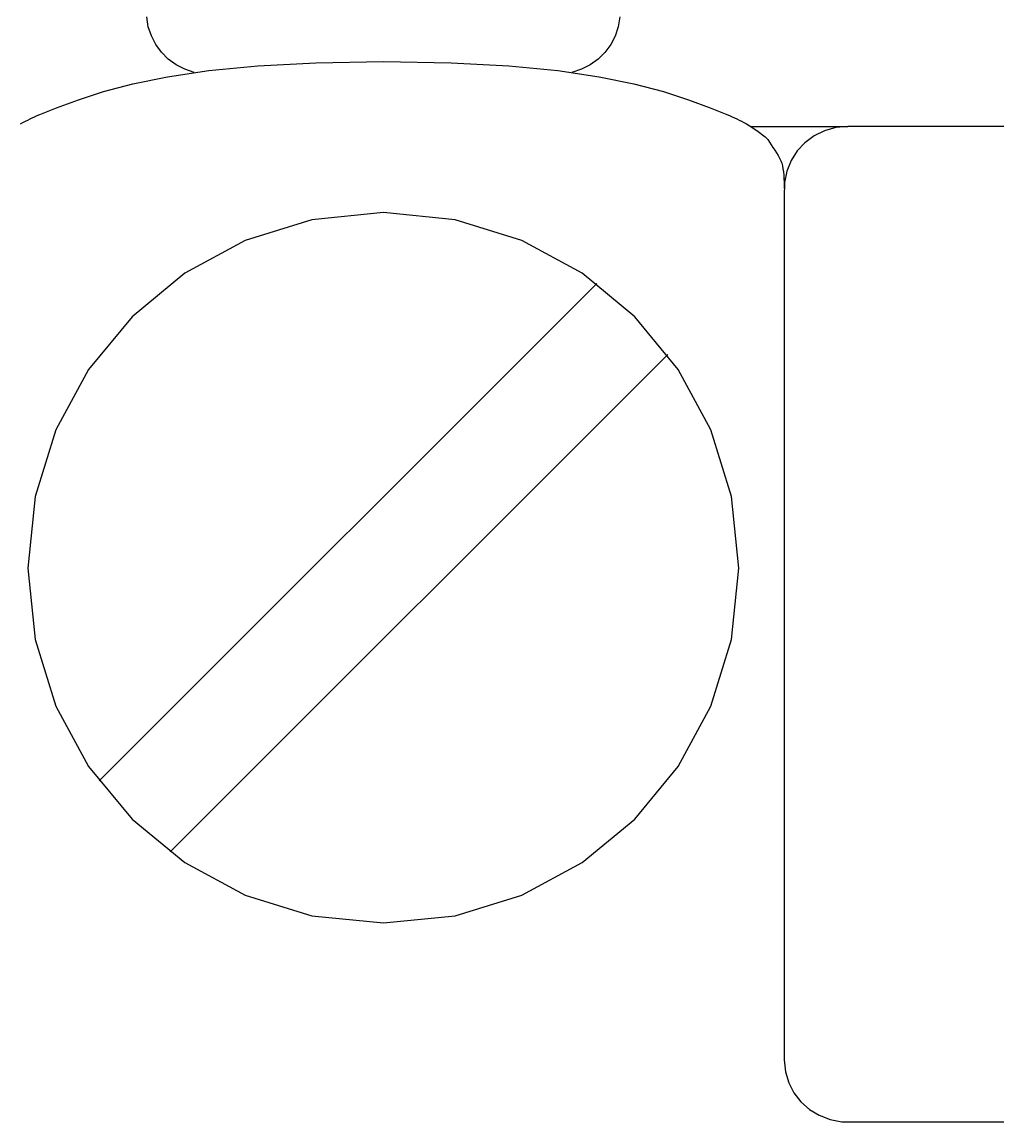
# Model space of a CAD drawing. Extents: x 1 to 47.7, y 0.2 to 35.
# Drawn here: x 34.901 to 35.36, y 10.971 to 11.489 of the extents above; entities that cross this region are included whole.
import ezdxf

# ---------------------------------------------------------------- set-up
doc = ezdxf.new("R2010")
doc.units = 0
doc.header["$MEASUREMENT"] = 0
for name, color, linetype in [('5_1___24__TARGET_LEDS___12', 7, 'CONTINUOUS'), ('6_2___8__INDEPENDENT_INPUT', 7, 'CONTINUOUS'), ('6_3___8__OPTOISO_INDEPENDE', 7, 'CONTINUOUS'), ('6_4___24__OPTOISO_INDEPEND', 7, 'CONTINUOUS'), ('6_5___8__INDEPENDENT_INPUT', 7, 'CONTINUOUS'), ('6_6___8__INDEPENDENT_INPUT', 7, 'CONTINUOUS'), ('6_7___8__OPTOISO_INDEPENDE', 7, 'CONTINUOUS'), ('6_8___8__OPTOISO_INDEPENDE', 7, 'CONTINUOUS')]:
    doc.layers.add(name, color=color, linetype=linetype)

msp = doc.modelspace()

# ---------------------------------------------------------------- linework, layer by layer
at = {"layer": '5_1___24__TARGET_LEDS___12'}
for points in [[(34.98194, 11.46545), (34.9775, 11.46695), (34.97341, 11.46907), (34.96973, 11.47175), (34.96652, 11.47495), (34.96384, 11.47859), (34.96175, 11.48262), (34.96031, 11.48699), (34.9596, 11.49163)], [(35.1823, 11.49161), (35.18157, 11.48695), (35.18012, 11.48257), (35.17801, 11.47853), (35.1753, 11.47488), (35.17205, 11.4717), (35.16833, 11.46902), (35.1642, 11.46692), (35.15972, 11.46545)], [(34.90008, 11.4412), (34.90131, 11.44187), (34.90248, 11.44248), (34.90357, 11.44305), (34.90463, 11.44357), (34.90569, 11.44408), (34.9068, 11.44459), (34.908, 11.44512), (34.90933, 11.44568), (34.91083, 11.4463), (34.91715, 11.44878), (34.92743, 11.45259), (34.93921, 11.45641), (34.95303, 11.46008), (34.96941, 11.46343), (34.98887, 11.46632), (35.01194, 11.46858), (35.03914, 11.47005), (35.071, 11.47057), (35.10286, 11.47005), (35.13006, 11.46858), (35.15313, 11.46632), (35.17259, 11.46343), (35.18896, 11.46008), (35.20278, 11.45641), (35.21456, 11.45259), (35.22484, 11.44878), (35.23116, 11.4463), (35.23266, 11.44568), (35.23399, 11.44512), (35.23519, 11.44459), (35.2363, 11.44408), (35.23736, 11.44357), (35.23842, 11.44305), (35.23951, 11.44248), (35.24068, 11.44187), (35.24191, 11.4412), (35.24315, 11.44049), (35.24438, 11.43974), (35.24561, 11.43893), (35.24685, 11.43806), (35.24811, 11.43713), (35.24939, 11.43614), (35.2507, 11.43508), (35.25193, 11.43392), (35.25272, 11.43267), (35.25355, 11.43141), (35.25439, 11.43014), (35.25523, 11.42887), (35.25603, 11.4276), (35.25679, 11.42634), (35.25748, 11.42508), (35.25808, 11.42384), (35.2585, 11.4227), (35.25881, 11.42147), (35.25906, 11.4201), (35.25927, 11.41862), (35.25943, 11.41706), (35.25955, 11.41546), (35.25962, 11.41385), (35.25967, 11.41229), (35.25968, 11.41079)], [(35.24414, 11.44003), (35.28968, 11.44003)], [(35.36393, 11.44003), (35.33622, 11.44003), (35.31249, 11.44003), (35.29591, 11.44003), (35.28968, 11.44003), (35.28398, 11.4395), (35.27865, 11.43799), (35.27377, 11.43558), (35.26945, 11.43238), (35.2658, 11.42849), (35.26291, 11.424), (35.26088, 11.419), (35.25982, 11.41361), (35.25968, 11.40669), (35.25968, 11.37697), (35.25968, 11.32519), (35.25968, 11.25939), (35.25968, 11.18757), (35.25968, 11.11776), (35.25968, 11.05797), (35.25968, 11.01622), (35.25968, 11.00052), (35.26022, 10.99496), (35.26178, 10.98975), (35.26425, 10.985), (35.26753, 10.98079), (35.27153, 10.97723), (35.27614, 10.97442), (35.28126, 10.97245), (35.28679, 10.97141), (35.29131, 10.97128), (35.30311, 10.97128), (35.32366, 10.97128), (35.34978, 10.97128), (35.37829, 10.97128)], [(34.93723, 11.13184), (35.17149, 11.36611)], [(34.97065, 11.09842), (35.20491, 11.33269)]]:
    msp.add_lwpolyline(points, dxfattribs=at)
msp.add_lwpolyline([(34.90364, 11.23208), (34.90704, 11.19839), (34.9168, 11.16703), (34.93223, 11.13865), (34.95267, 11.11392), (34.97745, 11.09353), (35.00589, 11.07813), (35.03732, 11.0684), (35.07107, 11.065), (35.10477, 11.0684), (35.13616, 11.07813), (35.16457, 11.09353), (35.18933, 11.11392), (35.20976, 11.13865), (35.22518, 11.16703), (35.23493, 11.19839), (35.23833, 11.23208), (35.23493, 11.26578), (35.22518, 11.2972), (35.20976, 11.32564), (35.18933, 11.35043), (35.16457, 11.37089), (35.13616, 11.38635), (35.10477, 11.39612), (35.07107, 11.39953), (35.03732, 11.39612), (35.00589, 11.38635), (34.97745, 11.37089), (34.95267, 11.35043), (34.93223, 11.32564), (34.9168, 11.2972), (34.90704, 11.26578)], close=True, dxfattribs=at)
at = {"layer": '6_2___8__INDEPENDENT_INPUT'}
for points in [[(34.98194, 11.46545), (34.9775, 11.46695), (34.97341, 11.46907), (34.96973, 11.47175), (34.96652, 11.47495), (34.96384, 11.47859), (34.96175, 11.48262), (34.96031, 11.48699), (34.9596, 11.49163)], [(35.1823, 11.49161), (35.18157, 11.48695), (35.18012, 11.48257), (35.17801, 11.47853), (35.1753, 11.47488), (35.17205, 11.4717), (35.16833, 11.46902), (35.1642, 11.46692), (35.15972, 11.46545)], [(34.90008, 11.4412), (34.90131, 11.44187), (34.90248, 11.44248), (34.90357, 11.44305), (34.90463, 11.44357), (34.90569, 11.44408), (34.9068, 11.44459), (34.908, 11.44512), (34.90933, 11.44568), (34.91083, 11.4463), (34.91715, 11.44878), (34.92743, 11.45259), (34.93921, 11.45641), (34.95303, 11.46008), (34.96941, 11.46343), (34.98887, 11.46632), (35.01194, 11.46858), (35.03914, 11.47005), (35.071, 11.47057), (35.10286, 11.47005), (35.13006, 11.46858), (35.15313, 11.46632), (35.17259, 11.46343), (35.18896, 11.46008), (35.20278, 11.45641), (35.21456, 11.45259), (35.22484, 11.44878), (35.23116, 11.4463), (35.23266, 11.44568), (35.23399, 11.44512), (35.23519, 11.44459), (35.2363, 11.44408), (35.23736, 11.44357), (35.23842, 11.44305), (35.23951, 11.44248), (35.24068, 11.44187), (35.24191, 11.4412), (35.24315, 11.44049), (35.24438, 11.43974), (35.24561, 11.43893), (35.24685, 11.43806), (35.24811, 11.43713), (35.24939, 11.43614), (35.2507, 11.43508), (35.25193, 11.43392), (35.25272, 11.43267), (35.25355, 11.43141), (35.25439, 11.43014), (35.25523, 11.42887), (35.25603, 11.4276), (35.25679, 11.42634), (35.25748, 11.42508), (35.25808, 11.42384), (35.2585, 11.4227), (35.25881, 11.42147), (35.25906, 11.4201), (35.25927, 11.41862), (35.25943, 11.41706), (35.25955, 11.41546), (35.25962, 11.41385), (35.25967, 11.41229), (35.25968, 11.41079)], [(35.24414, 11.44003), (35.28968, 11.44003)], [(35.36393, 11.44003), (35.33622, 11.44003), (35.31249, 11.44003), (35.29591, 11.44003), (35.28968, 11.44003), (35.28398, 11.4395), (35.27865, 11.43799), (35.27377, 11.43558), (35.26945, 11.43238), (35.2658, 11.42849), (35.26291, 11.424), (35.26088, 11.419), (35.25982, 11.41361), (35.25968, 11.40669), (35.25968, 11.37697), (35.25968, 11.32519), (35.25968, 11.25939), (35.25968, 11.18757), (35.25968, 11.11776), (35.25968, 11.05797), (35.25968, 11.01622), (35.25968, 11.00052), (35.26022, 10.99496), (35.26178, 10.98975), (35.26425, 10.985), (35.26753, 10.98079), (35.27153, 10.97723), (35.27614, 10.97442), (35.28126, 10.97245), (35.28679, 10.97141), (35.29131, 10.97128), (35.30311, 10.97128), (35.32366, 10.97128), (35.34978, 10.97128), (35.37829, 10.97128)], [(34.93723, 11.13184), (35.17149, 11.36611)], [(34.97065, 11.09842), (35.20491, 11.33269)]]:
    msp.add_lwpolyline(points, dxfattribs=at)
msp.add_lwpolyline([(34.90364, 11.23208), (34.90704, 11.19839), (34.9168, 11.16703), (34.93223, 11.13865), (34.95267, 11.11392), (34.97745, 11.09353), (35.00589, 11.07813), (35.03732, 11.0684), (35.07107, 11.065), (35.10477, 11.0684), (35.13616, 11.07813), (35.16457, 11.09353), (35.18933, 11.11392), (35.20976, 11.13865), (35.22518, 11.16703), (35.23493, 11.19839), (35.23833, 11.23208), (35.23493, 11.26578), (35.22518, 11.2972), (35.20976, 11.32564), (35.18933, 11.35043), (35.16457, 11.37089), (35.13616, 11.38635), (35.10477, 11.39612), (35.07107, 11.39953), (35.03732, 11.39612), (35.00589, 11.38635), (34.97745, 11.37089), (34.95267, 11.35043), (34.93223, 11.32564), (34.9168, 11.2972), (34.90704, 11.26578)], close=True, dxfattribs=at)
at = {"layer": '6_3___8__OPTOISO_INDEPENDE'}
for points in [[(34.98194, 11.46545), (34.9775, 11.46695), (34.97341, 11.46907), (34.96973, 11.47175), (34.96652, 11.47495), (34.96384, 11.47859), (34.96175, 11.48262), (34.96031, 11.48699), (34.9596, 11.49163)], [(35.1823, 11.49161), (35.18157, 11.48695), (35.18012, 11.48257), (35.17801, 11.47853), (35.1753, 11.47488), (35.17205, 11.4717), (35.16833, 11.46902), (35.1642, 11.46692), (35.15972, 11.46545)], [(34.90008, 11.4412), (34.90131, 11.44187), (34.90248, 11.44248), (34.90357, 11.44305), (34.90463, 11.44357), (34.90569, 11.44408), (34.9068, 11.44459), (34.908, 11.44512), (34.90933, 11.44568), (34.91083, 11.4463), (34.91715, 11.44878), (34.92743, 11.45259), (34.93921, 11.45641), (34.95303, 11.46008), (34.96941, 11.46343), (34.98887, 11.46632), (35.01194, 11.46858), (35.03914, 11.47005), (35.071, 11.47057), (35.10286, 11.47005), (35.13006, 11.46858), (35.15313, 11.46632), (35.17259, 11.46343), (35.18896, 11.46008), (35.20278, 11.45641), (35.21456, 11.45259), (35.22484, 11.44878), (35.23116, 11.4463), (35.23266, 11.44568), (35.23399, 11.44512), (35.23519, 11.44459), (35.2363, 11.44408), (35.23736, 11.44357), (35.23842, 11.44305), (35.23951, 11.44248), (35.24068, 11.44187), (35.24191, 11.4412), (35.24315, 11.44049), (35.24438, 11.43974), (35.24561, 11.43893), (35.24685, 11.43806), (35.24811, 11.43713), (35.24939, 11.43614), (35.2507, 11.43508), (35.25193, 11.43392), (35.25272, 11.43267), (35.25355, 11.43141), (35.25439, 11.43014), (35.25523, 11.42887), (35.25603, 11.4276), (35.25679, 11.42634), (35.25748, 11.42508), (35.25808, 11.42384), (35.2585, 11.4227), (35.25881, 11.42147), (35.25906, 11.4201), (35.25927, 11.41862), (35.25943, 11.41706), (35.25955, 11.41546), (35.25962, 11.41385), (35.25967, 11.41229), (35.25968, 11.41079)], [(35.24414, 11.44003), (35.28968, 11.44003)], [(35.36393, 11.44003), (35.33622, 11.44003), (35.31249, 11.44003), (35.29591, 11.44003), (35.28968, 11.44003), (35.28398, 11.4395), (35.27865, 11.43799), (35.27377, 11.43558), (35.26945, 11.43238), (35.2658, 11.42849), (35.26291, 11.424), (35.26088, 11.419), (35.25982, 11.41361), (35.25968, 11.40669), (35.25968, 11.37697), (35.25968, 11.32519), (35.25968, 11.25939), (35.25968, 11.18757), (35.25968, 11.11776), (35.25968, 11.05797), (35.25968, 11.01622), (35.25968, 11.00052), (35.26022, 10.99496), (35.26178, 10.98975), (35.26425, 10.985), (35.26753, 10.98079), (35.27153, 10.97723), (35.27614, 10.97442), (35.28126, 10.97245), (35.28679, 10.97141), (35.29131, 10.97128), (35.30311, 10.97128), (35.32366, 10.97128), (35.34978, 10.97128), (35.37829, 10.97128)], [(34.93723, 11.13184), (35.17149, 11.36611)], [(34.97065, 11.09842), (35.20491, 11.33269)]]:
    msp.add_lwpolyline(points, dxfattribs=at)
msp.add_lwpolyline([(34.90364, 11.23208), (34.90704, 11.19839), (34.9168, 11.16703), (34.93223, 11.13865), (34.95267, 11.11392), (34.97745, 11.09353), (35.00589, 11.07813), (35.03732, 11.0684), (35.07107, 11.065), (35.10477, 11.0684), (35.13616, 11.07813), (35.16457, 11.09353), (35.18933, 11.11392), (35.20976, 11.13865), (35.22518, 11.16703), (35.23493, 11.19839), (35.23833, 11.23208), (35.23493, 11.26578), (35.22518, 11.2972), (35.20976, 11.32564), (35.18933, 11.35043), (35.16457, 11.37089), (35.13616, 11.38635), (35.10477, 11.39612), (35.07107, 11.39953), (35.03732, 11.39612), (35.00589, 11.38635), (34.97745, 11.37089), (34.95267, 11.35043), (34.93223, 11.32564), (34.9168, 11.2972), (34.90704, 11.26578)], close=True, dxfattribs=at)
at = {"layer": '6_4___24__OPTOISO_INDEPEND'}
for points in [[(34.98194, 11.46545), (34.9775, 11.46695), (34.97341, 11.46907), (34.96973, 11.47175), (34.96652, 11.47495), (34.96384, 11.47859), (34.96175, 11.48262), (34.96031, 11.48699), (34.9596, 11.49163)], [(35.1823, 11.49161), (35.18157, 11.48695), (35.18012, 11.48257), (35.17801, 11.47853), (35.1753, 11.47488), (35.17205, 11.4717), (35.16833, 11.46902), (35.1642, 11.46692), (35.15972, 11.46545)], [(34.90008, 11.4412), (34.90131, 11.44187), (34.90248, 11.44248), (34.90357, 11.44305), (34.90463, 11.44357), (34.90569, 11.44408), (34.9068, 11.44459), (34.908, 11.44512), (34.90933, 11.44568), (34.91083, 11.4463), (34.91715, 11.44878), (34.92743, 11.45259), (34.93921, 11.45641), (34.95303, 11.46008), (34.96941, 11.46343), (34.98887, 11.46632), (35.01194, 11.46858), (35.03914, 11.47005), (35.071, 11.47057), (35.10286, 11.47005), (35.13006, 11.46858), (35.15313, 11.46632), (35.17259, 11.46343), (35.18896, 11.46008), (35.20278, 11.45641), (35.21456, 11.45259), (35.22484, 11.44878), (35.23116, 11.4463), (35.23266, 11.44568), (35.23399, 11.44512), (35.23519, 11.44459), (35.2363, 11.44408), (35.23736, 11.44357), (35.23842, 11.44305), (35.23951, 11.44248), (35.24068, 11.44187), (35.24191, 11.4412), (35.24315, 11.44049), (35.24438, 11.43974), (35.24561, 11.43893), (35.24685, 11.43806), (35.24811, 11.43713), (35.24939, 11.43614), (35.2507, 11.43508), (35.25193, 11.43392), (35.25272, 11.43267), (35.25355, 11.43141), (35.25439, 11.43014), (35.25523, 11.42887), (35.25603, 11.4276), (35.25679, 11.42634), (35.25748, 11.42508), (35.25808, 11.42384), (35.2585, 11.4227), (35.25881, 11.42147), (35.25906, 11.4201), (35.25927, 11.41862), (35.25943, 11.41706), (35.25955, 11.41546), (35.25962, 11.41385), (35.25967, 11.41229), (35.25968, 11.41079)], [(35.24414, 11.44003), (35.28968, 11.44003)], [(35.36393, 11.44003), (35.33622, 11.44003), (35.31249, 11.44003), (35.29591, 11.44003), (35.28968, 11.44003), (35.28398, 11.4395), (35.27865, 11.43799), (35.27377, 11.43558), (35.26945, 11.43238), (35.2658, 11.42849), (35.26291, 11.424), (35.26088, 11.419), (35.25982, 11.41361), (35.25968, 11.40669), (35.25968, 11.37697), (35.25968, 11.32519), (35.25968, 11.25939), (35.25968, 11.18757), (35.25968, 11.11776), (35.25968, 11.05797), (35.25968, 11.01622), (35.25968, 11.00052), (35.26022, 10.99496), (35.26178, 10.98975), (35.26425, 10.985), (35.26753, 10.98079), (35.27153, 10.97723), (35.27614, 10.97442), (35.28126, 10.97245), (35.28679, 10.97141), (35.29131, 10.97128), (35.30311, 10.97128), (35.32366, 10.97128), (35.34978, 10.97128), (35.37829, 10.97128)], [(34.93723, 11.13184), (35.17149, 11.36611)], [(34.97065, 11.09842), (35.20491, 11.33269)]]:
    msp.add_lwpolyline(points, dxfattribs=at)
msp.add_lwpolyline([(34.90364, 11.23208), (34.90704, 11.19839), (34.9168, 11.16703), (34.93223, 11.13865), (34.95267, 11.11392), (34.97745, 11.09353), (35.00589, 11.07813), (35.03732, 11.0684), (35.07107, 11.065), (35.10477, 11.0684), (35.13616, 11.07813), (35.16457, 11.09353), (35.18933, 11.11392), (35.20976, 11.13865), (35.22518, 11.16703), (35.23493, 11.19839), (35.23833, 11.23208), (35.23493, 11.26578), (35.22518, 11.2972), (35.20976, 11.32564), (35.18933, 11.35043), (35.16457, 11.37089), (35.13616, 11.38635), (35.10477, 11.39612), (35.07107, 11.39953), (35.03732, 11.39612), (35.00589, 11.38635), (34.97745, 11.37089), (34.95267, 11.35043), (34.93223, 11.32564), (34.9168, 11.2972), (34.90704, 11.26578)], close=True, dxfattribs=at)
at = {"layer": '6_5___8__INDEPENDENT_INPUT'}
for points in [[(34.98194, 11.46545), (34.9775, 11.46695), (34.97341, 11.46907), (34.96973, 11.47175), (34.96652, 11.47495), (34.96384, 11.47859), (34.96175, 11.48262), (34.96031, 11.48699), (34.9596, 11.49163)], [(35.1823, 11.49161), (35.18157, 11.48695), (35.18012, 11.48257), (35.17801, 11.47853), (35.1753, 11.47488), (35.17205, 11.4717), (35.16833, 11.46902), (35.1642, 11.46692), (35.15972, 11.46545)], [(34.90008, 11.4412), (34.90131, 11.44187), (34.90248, 11.44248), (34.90357, 11.44305), (34.90463, 11.44357), (34.90569, 11.44408), (34.9068, 11.44459), (34.908, 11.44512), (34.90933, 11.44568), (34.91083, 11.4463), (34.91715, 11.44878), (34.92743, 11.45259), (34.93921, 11.45641), (34.95303, 11.46008), (34.96941, 11.46343), (34.98887, 11.46632), (35.01194, 11.46858), (35.03914, 11.47005), (35.071, 11.47057), (35.10286, 11.47005), (35.13006, 11.46858), (35.15313, 11.46632), (35.17259, 11.46343), (35.18896, 11.46008), (35.20278, 11.45641), (35.21456, 11.45259), (35.22484, 11.44878), (35.23116, 11.4463), (35.23266, 11.44568), (35.23399, 11.44512), (35.23519, 11.44459), (35.2363, 11.44408), (35.23736, 11.44357), (35.23842, 11.44305), (35.23951, 11.44248), (35.24068, 11.44187), (35.24191, 11.4412), (35.24315, 11.44049), (35.24438, 11.43974), (35.24561, 11.43893), (35.24685, 11.43806), (35.24811, 11.43713), (35.24939, 11.43614), (35.2507, 11.43508), (35.25193, 11.43392), (35.25272, 11.43267), (35.25355, 11.43141), (35.25439, 11.43014), (35.25523, 11.42887), (35.25603, 11.4276), (35.25679, 11.42634), (35.25748, 11.42508), (35.25808, 11.42384), (35.2585, 11.4227), (35.25881, 11.42147), (35.25906, 11.4201), (35.25927, 11.41862), (35.25943, 11.41706), (35.25955, 11.41546), (35.25962, 11.41385), (35.25967, 11.41229), (35.25968, 11.41079)], [(35.24414, 11.44003), (35.28968, 11.44003)], [(35.36393, 11.44003), (35.33622, 11.44003), (35.31249, 11.44003), (35.29591, 11.44003), (35.28968, 11.44003), (35.28398, 11.4395), (35.27865, 11.43799), (35.27377, 11.43558), (35.26945, 11.43238), (35.2658, 11.42849), (35.26291, 11.424), (35.26088, 11.419), (35.25982, 11.41361), (35.25968, 11.40669), (35.25968, 11.37697), (35.25968, 11.32519), (35.25968, 11.25939), (35.25968, 11.18757), (35.25968, 11.11776), (35.25968, 11.05797), (35.25968, 11.01622), (35.25968, 11.00052), (35.26022, 10.99496), (35.26178, 10.98975), (35.26425, 10.985), (35.26753, 10.98079), (35.27153, 10.97723), (35.27614, 10.97442), (35.28126, 10.97245), (35.28679, 10.97141), (35.29131, 10.97128), (35.30311, 10.97128), (35.32366, 10.97128), (35.34978, 10.97128), (35.37829, 10.97128)], [(34.93723, 11.13184), (35.17149, 11.36611)], [(34.97065, 11.09842), (35.20491, 11.33269)]]:
    msp.add_lwpolyline(points, dxfattribs=at)
msp.add_lwpolyline([(34.90364, 11.23208), (34.90704, 11.19839), (34.9168, 11.16703), (34.93223, 11.13865), (34.95267, 11.11392), (34.97745, 11.09353), (35.00589, 11.07813), (35.03732, 11.0684), (35.07107, 11.065), (35.10477, 11.0684), (35.13616, 11.07813), (35.16457, 11.09353), (35.18933, 11.11392), (35.20976, 11.13865), (35.22518, 11.16703), (35.23493, 11.19839), (35.23833, 11.23208), (35.23493, 11.26578), (35.22518, 11.2972), (35.20976, 11.32564), (35.18933, 11.35043), (35.16457, 11.37089), (35.13616, 11.38635), (35.10477, 11.39612), (35.07107, 11.39953), (35.03732, 11.39612), (35.00589, 11.38635), (34.97745, 11.37089), (34.95267, 11.35043), (34.93223, 11.32564), (34.9168, 11.2972), (34.90704, 11.26578)], close=True, dxfattribs=at)
at = {"layer": '6_6___8__INDEPENDENT_INPUT'}
for points in [[(34.98194, 11.46545), (34.9775, 11.46695), (34.97341, 11.46907), (34.96973, 11.47175), (34.96652, 11.47495), (34.96384, 11.47859), (34.96175, 11.48262), (34.96031, 11.48699), (34.9596, 11.49163)], [(35.1823, 11.49161), (35.18157, 11.48695), (35.18012, 11.48257), (35.17801, 11.47853), (35.1753, 11.47488), (35.17205, 11.4717), (35.16833, 11.46902), (35.1642, 11.46692), (35.15972, 11.46545)], [(34.90008, 11.4412), (34.90131, 11.44187), (34.90248, 11.44248), (34.90357, 11.44305), (34.90463, 11.44357), (34.90569, 11.44408), (34.9068, 11.44459), (34.908, 11.44512), (34.90933, 11.44568), (34.91083, 11.4463), (34.91715, 11.44878), (34.92743, 11.45259), (34.93921, 11.45641), (34.95303, 11.46008), (34.96941, 11.46343), (34.98887, 11.46632), (35.01194, 11.46858), (35.03914, 11.47005), (35.071, 11.47057), (35.10286, 11.47005), (35.13006, 11.46858), (35.15313, 11.46632), (35.17259, 11.46343), (35.18896, 11.46008), (35.20278, 11.45641), (35.21456, 11.45259), (35.22484, 11.44878), (35.23116, 11.4463), (35.23266, 11.44568), (35.23399, 11.44512), (35.23519, 11.44459), (35.2363, 11.44408), (35.23736, 11.44357), (35.23842, 11.44305), (35.23951, 11.44248), (35.24068, 11.44187), (35.24191, 11.4412), (35.24315, 11.44049), (35.24438, 11.43974), (35.24561, 11.43893), (35.24685, 11.43806), (35.24811, 11.43713), (35.24939, 11.43614), (35.2507, 11.43508), (35.25193, 11.43392), (35.25272, 11.43267), (35.25355, 11.43141), (35.25439, 11.43014), (35.25523, 11.42887), (35.25603, 11.4276), (35.25679, 11.42634), (35.25748, 11.42508), (35.25808, 11.42384), (35.2585, 11.4227), (35.25881, 11.42147), (35.25906, 11.4201), (35.25927, 11.41862), (35.25943, 11.41706), (35.25955, 11.41546), (35.25962, 11.41385), (35.25967, 11.41229), (35.25968, 11.41079)], [(35.24414, 11.44003), (35.28968, 11.44003)], [(35.36393, 11.44003), (35.33622, 11.44003), (35.31249, 11.44003), (35.29591, 11.44003), (35.28968, 11.44003), (35.28398, 11.4395), (35.27865, 11.43799), (35.27377, 11.43558), (35.26945, 11.43238), (35.2658, 11.42849), (35.26291, 11.424), (35.26088, 11.419), (35.25982, 11.41361), (35.25968, 11.40669), (35.25968, 11.37697), (35.25968, 11.32519), (35.25968, 11.25939), (35.25968, 11.18757), (35.25968, 11.11776), (35.25968, 11.05797), (35.25968, 11.01622), (35.25968, 11.00052), (35.26022, 10.99496), (35.26178, 10.98975), (35.26425, 10.985), (35.26753, 10.98079), (35.27153, 10.97723), (35.27614, 10.97442), (35.28126, 10.97245), (35.28679, 10.97141), (35.29131, 10.97128), (35.30311, 10.97128), (35.32366, 10.97128), (35.34978, 10.97128), (35.37829, 10.97128)], [(34.93723, 11.13184), (35.17149, 11.36611)], [(34.97065, 11.09842), (35.20491, 11.33269)]]:
    msp.add_lwpolyline(points, dxfattribs=at)
msp.add_lwpolyline([(34.90364, 11.23208), (34.90704, 11.19839), (34.9168, 11.16703), (34.93223, 11.13865), (34.95267, 11.11392), (34.97745, 11.09353), (35.00589, 11.07813), (35.03732, 11.0684), (35.07107, 11.065), (35.10477, 11.0684), (35.13616, 11.07813), (35.16457, 11.09353), (35.18933, 11.11392), (35.20976, 11.13865), (35.22518, 11.16703), (35.23493, 11.19839), (35.23833, 11.23208), (35.23493, 11.26578), (35.22518, 11.2972), (35.20976, 11.32564), (35.18933, 11.35043), (35.16457, 11.37089), (35.13616, 11.38635), (35.10477, 11.39612), (35.07107, 11.39953), (35.03732, 11.39612), (35.00589, 11.38635), (34.97745, 11.37089), (34.95267, 11.35043), (34.93223, 11.32564), (34.9168, 11.2972), (34.90704, 11.26578)], close=True, dxfattribs=at)
at = {"layer": '6_7___8__OPTOISO_INDEPENDE'}
for points in [[(34.98194, 11.46545), (34.9775, 11.46695), (34.97341, 11.46907), (34.96973, 11.47175), (34.96652, 11.47495), (34.96384, 11.47859), (34.96175, 11.48262), (34.96031, 11.48699), (34.9596, 11.49163)], [(35.1823, 11.49161), (35.18157, 11.48695), (35.18012, 11.48257), (35.17801, 11.47853), (35.1753, 11.47488), (35.17205, 11.4717), (35.16833, 11.46902), (35.1642, 11.46692), (35.15972, 11.46545)], [(34.90008, 11.4412), (34.90131, 11.44187), (34.90248, 11.44248), (34.90357, 11.44305), (34.90463, 11.44357), (34.90569, 11.44408), (34.9068, 11.44459), (34.908, 11.44512), (34.90933, 11.44568), (34.91083, 11.4463), (34.91715, 11.44878), (34.92743, 11.45259), (34.93921, 11.45641), (34.95303, 11.46008), (34.96941, 11.46343), (34.98887, 11.46632), (35.01194, 11.46858), (35.03914, 11.47005), (35.071, 11.47057), (35.10286, 11.47005), (35.13006, 11.46858), (35.15313, 11.46632), (35.17259, 11.46343), (35.18896, 11.46008), (35.20278, 11.45641), (35.21456, 11.45259), (35.22484, 11.44878), (35.23116, 11.4463), (35.23266, 11.44568), (35.23399, 11.44512), (35.23519, 11.44459), (35.2363, 11.44408), (35.23736, 11.44357), (35.23842, 11.44305), (35.23951, 11.44248), (35.24068, 11.44187), (35.24191, 11.4412), (35.24315, 11.44049), (35.24438, 11.43974), (35.24561, 11.43893), (35.24685, 11.43806), (35.24811, 11.43713), (35.24939, 11.43614), (35.2507, 11.43508), (35.25193, 11.43392), (35.25272, 11.43267), (35.25355, 11.43141), (35.25439, 11.43014), (35.25523, 11.42887), (35.25603, 11.4276), (35.25679, 11.42634), (35.25748, 11.42508), (35.25808, 11.42384), (35.2585, 11.4227), (35.25881, 11.42147), (35.25906, 11.4201), (35.25927, 11.41862), (35.25943, 11.41706), (35.25955, 11.41546), (35.25962, 11.41385), (35.25967, 11.41229), (35.25968, 11.41079)], [(35.24414, 11.44003), (35.28968, 11.44003)], [(35.36393, 11.44003), (35.33622, 11.44003), (35.31249, 11.44003), (35.29591, 11.44003), (35.28968, 11.44003), (35.28398, 11.4395), (35.27865, 11.43799), (35.27377, 11.43558), (35.26945, 11.43238), (35.2658, 11.42849), (35.26291, 11.424), (35.26088, 11.419), (35.25982, 11.41361), (35.25968, 11.40669), (35.25968, 11.37697), (35.25968, 11.32519), (35.25968, 11.25939), (35.25968, 11.18757), (35.25968, 11.11776), (35.25968, 11.05797), (35.25968, 11.01622), (35.25968, 11.00052), (35.26022, 10.99496), (35.26178, 10.98975), (35.26425, 10.985), (35.26753, 10.98079), (35.27153, 10.97723), (35.27614, 10.97442), (35.28126, 10.97245), (35.28679, 10.97141), (35.29131, 10.97128), (35.30311, 10.97128), (35.32366, 10.97128), (35.34978, 10.97128), (35.37829, 10.97128)], [(34.93723, 11.13184), (35.17149, 11.36611)], [(34.97065, 11.09842), (35.20491, 11.33269)]]:
    msp.add_lwpolyline(points, dxfattribs=at)
msp.add_lwpolyline([(34.90364, 11.23208), (34.90704, 11.19839), (34.9168, 11.16703), (34.93223, 11.13865), (34.95267, 11.11392), (34.97745, 11.09353), (35.00589, 11.07813), (35.03732, 11.0684), (35.07107, 11.065), (35.10477, 11.0684), (35.13616, 11.07813), (35.16457, 11.09353), (35.18933, 11.11392), (35.20976, 11.13865), (35.22518, 11.16703), (35.23493, 11.19839), (35.23833, 11.23208), (35.23493, 11.26578), (35.22518, 11.2972), (35.20976, 11.32564), (35.18933, 11.35043), (35.16457, 11.37089), (35.13616, 11.38635), (35.10477, 11.39612), (35.07107, 11.39953), (35.03732, 11.39612), (35.00589, 11.38635), (34.97745, 11.37089), (34.95267, 11.35043), (34.93223, 11.32564), (34.9168, 11.2972), (34.90704, 11.26578)], close=True, dxfattribs=at)
at = {"layer": '6_8___8__OPTOISO_INDEPENDE'}
for points in [[(34.98194, 11.46545), (34.9775, 11.46695), (34.97341, 11.46907), (34.96973, 11.47175), (34.96652, 11.47495), (34.96384, 11.47859), (34.96175, 11.48262), (34.96031, 11.48699), (34.9596, 11.49163)], [(35.1823, 11.49161), (35.18157, 11.48695), (35.18012, 11.48257), (35.17801, 11.47853), (35.1753, 11.47488), (35.17205, 11.4717), (35.16833, 11.46902), (35.1642, 11.46692), (35.15972, 11.46545)], [(34.90008, 11.4412), (34.90131, 11.44187), (34.90248, 11.44248), (34.90357, 11.44305), (34.90463, 11.44357), (34.90569, 11.44408), (34.9068, 11.44459), (34.908, 11.44512), (34.90933, 11.44568), (34.91083, 11.4463), (34.91715, 11.44878), (34.92743, 11.45259), (34.93921, 11.45641), (34.95303, 11.46008), (34.96941, 11.46343), (34.98887, 11.46632), (35.01194, 11.46858), (35.03914, 11.47005), (35.071, 11.47057), (35.10286, 11.47005), (35.13006, 11.46858), (35.15313, 11.46632), (35.17259, 11.46343), (35.18896, 11.46008), (35.20278, 11.45641), (35.21456, 11.45259), (35.22484, 11.44878), (35.23116, 11.4463), (35.23266, 11.44568), (35.23399, 11.44512), (35.23519, 11.44459), (35.2363, 11.44408), (35.23736, 11.44357), (35.23842, 11.44305), (35.23951, 11.44248), (35.24068, 11.44187), (35.24191, 11.4412), (35.24315, 11.44049), (35.24438, 11.43974), (35.24561, 11.43893), (35.24685, 11.43806), (35.24811, 11.43713), (35.24939, 11.43614), (35.2507, 11.43508), (35.25193, 11.43392), (35.25272, 11.43267), (35.25355, 11.43141), (35.25439, 11.43014), (35.25523, 11.42887), (35.25603, 11.4276), (35.25679, 11.42634), (35.25748, 11.42508), (35.25808, 11.42384), (35.2585, 11.4227), (35.25881, 11.42147), (35.25906, 11.4201), (35.25927, 11.41862), (35.25943, 11.41706), (35.25955, 11.41546), (35.25962, 11.41385), (35.25967, 11.41229), (35.25968, 11.41079)], [(35.24414, 11.44003), (35.28968, 11.44003)], [(35.36393, 11.44003), (35.33622, 11.44003), (35.31249, 11.44003), (35.29591, 11.44003), (35.28968, 11.44003), (35.28398, 11.4395), (35.27865, 11.43799), (35.27377, 11.43558), (35.26945, 11.43238), (35.2658, 11.42849), (35.26291, 11.424), (35.26088, 11.419), (35.25982, 11.41361), (35.25968, 11.40669), (35.25968, 11.37697), (35.25968, 11.32519), (35.25968, 11.25939), (35.25968, 11.18757), (35.25968, 11.11776), (35.25968, 11.05797), (35.25968, 11.01622), (35.25968, 11.00052), (35.26022, 10.99496), (35.26178, 10.98975), (35.26425, 10.985), (35.26753, 10.98079), (35.27153, 10.97723), (35.27614, 10.97442), (35.28126, 10.97245), (35.28679, 10.97141), (35.29131, 10.97128), (35.30311, 10.97128), (35.32366, 10.97128), (35.34978, 10.97128), (35.37829, 10.97128)], [(34.93723, 11.13184), (35.17149, 11.36611)], [(34.97065, 11.09842), (35.20491, 11.33269)]]:
    msp.add_lwpolyline(points, dxfattribs=at)
msp.add_lwpolyline([(34.90364, 11.23208), (34.90704, 11.19839), (34.9168, 11.16703), (34.93223, 11.13865), (34.95267, 11.11392), (34.97745, 11.09353), (35.00589, 11.07813), (35.03732, 11.0684), (35.07107, 11.065), (35.10477, 11.0684), (35.13616, 11.07813), (35.16457, 11.09353), (35.18933, 11.11392), (35.20976, 11.13865), (35.22518, 11.16703), (35.23493, 11.19839), (35.23833, 11.23208), (35.23493, 11.26578), (35.22518, 11.2972), (35.20976, 11.32564), (35.18933, 11.35043), (35.16457, 11.37089), (35.13616, 11.38635), (35.10477, 11.39612), (35.07107, 11.39953), (35.03732, 11.39612), (35.00589, 11.38635), (34.97745, 11.37089), (34.95267, 11.35043), (34.93223, 11.32564), (34.9168, 11.2972), (34.90704, 11.26578)], close=True, dxfattribs=at)

doc.saveas('drawing.dxf')
